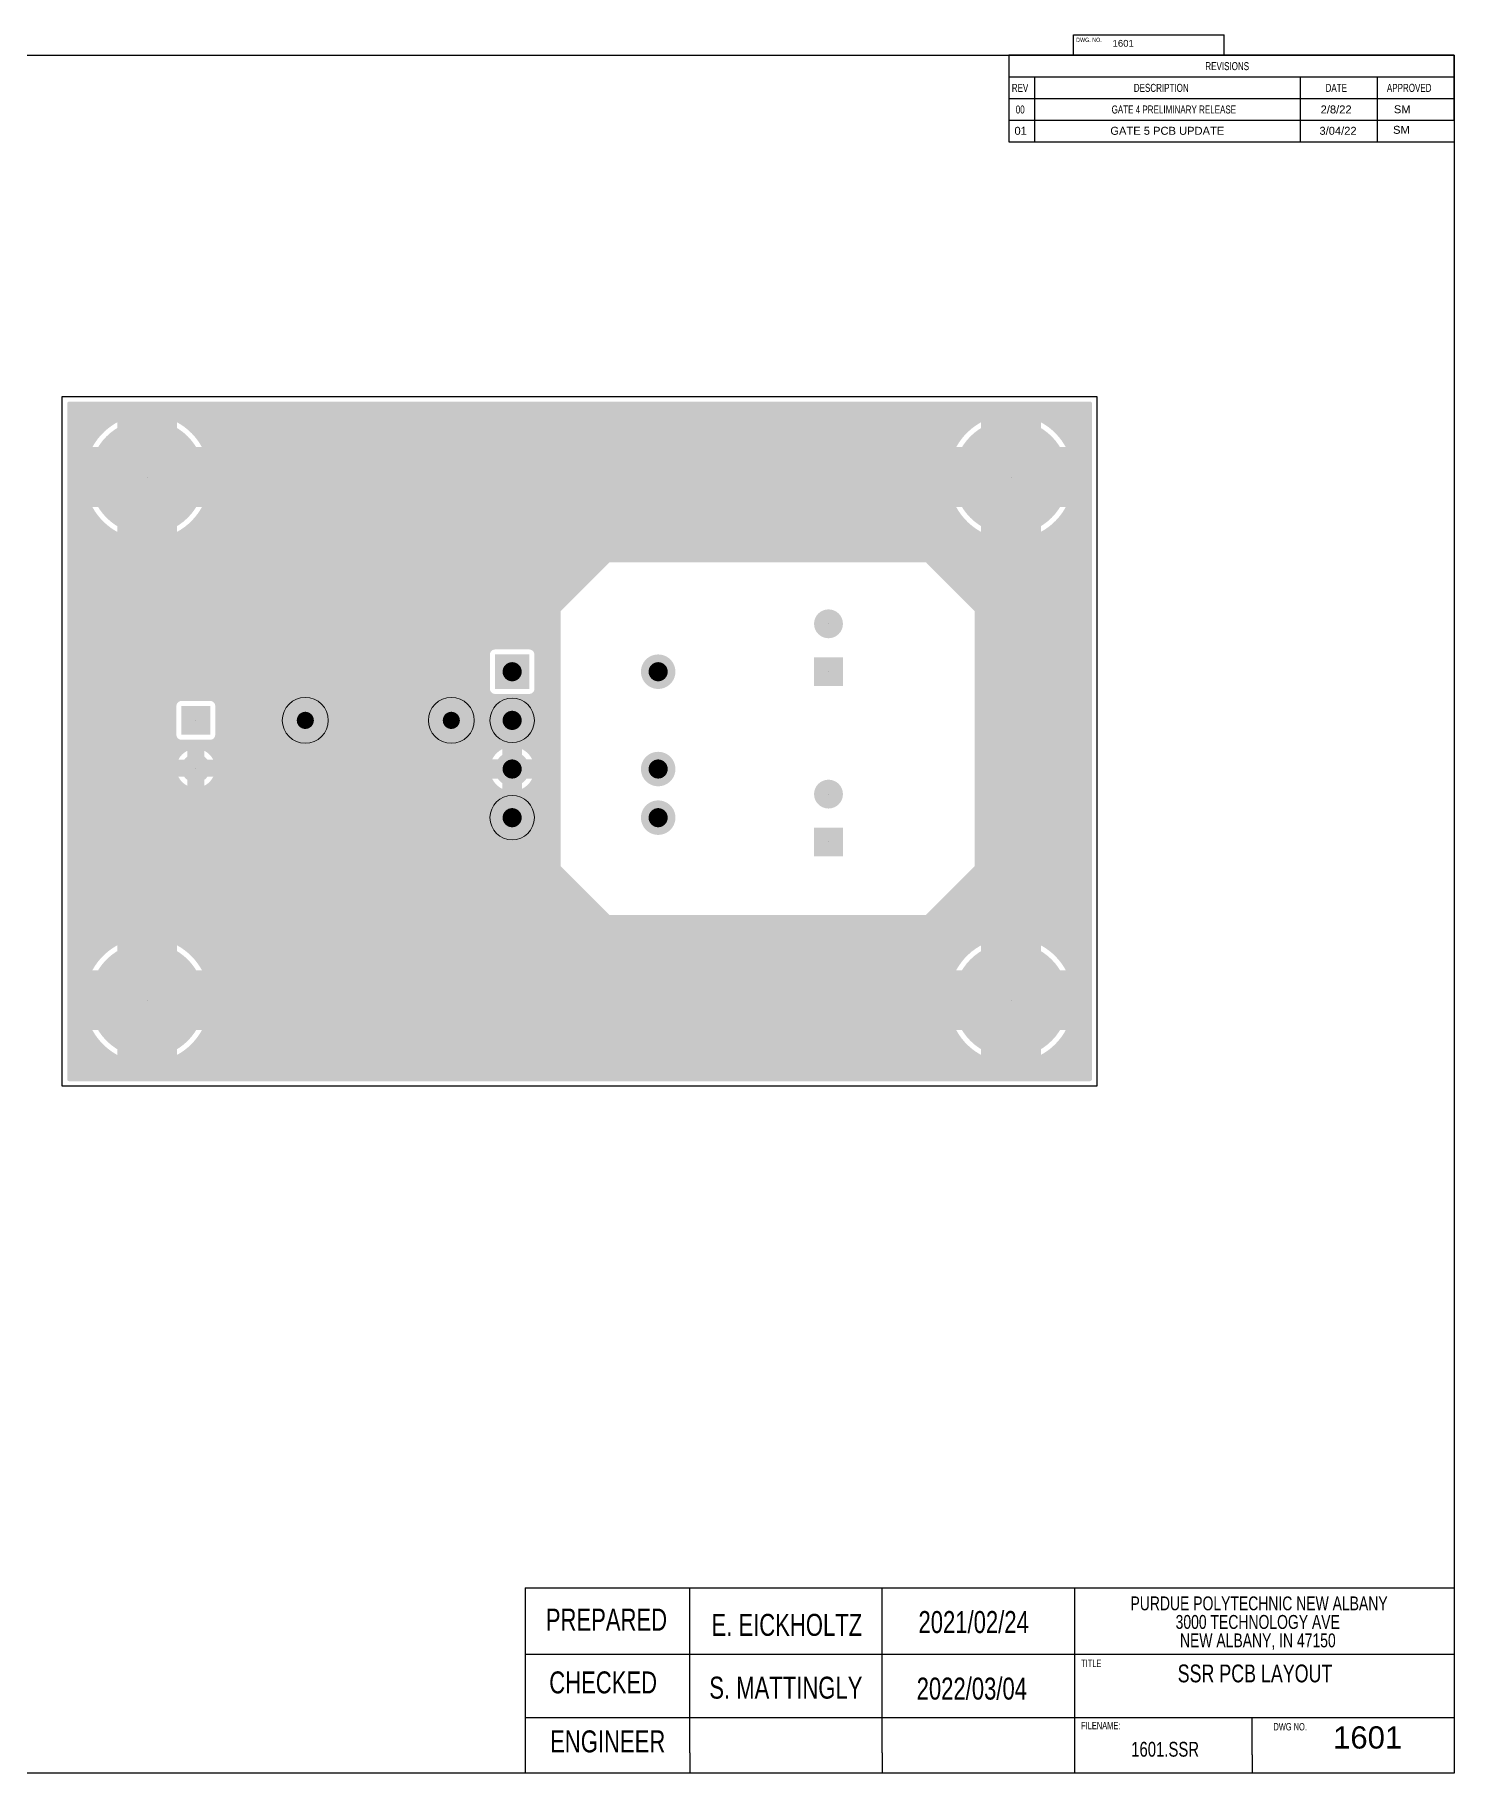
# Model space of a CAD drawing. Header units: inches. Extents: x 2.5 to 50.5, y 2.5 to 32.9.
# Drawn here: x 25.72 to 50.5, y 2.5 to 32.86 of the extents above; entities that cross this region are included whole.
import ezdxf

# ---------------------------------------------------------------- set-up
doc = ezdxf.new("R2010")
doc.units = ezdxf.units.IN
doc.header["$MEASUREMENT"] = 0
doc.layers.add('PDF5_Geometry', color=7, linetype='Continuous', true_color=0x212121)
doc.layers.add('PDF5_Solid Fills', color=7, linetype='Continuous', true_color=0xbfbfbf)
doc.layers.add('SLD-0', color=7, linetype='Continuous')
doc.styles.add('SLDTEXTSTYLE0', font='TXT', dxfattribs={"width": 0.75})
doc.styles.get("Standard").update_dxf_attribs({"font": 'arial.ttf'})

# ---------------------------------------------------------------- blocks, each defined once
blk = doc.blocks.new('SW_NOTE_0_8')
at = {"layer": 'SLD-0', "color": 0, "char_height": 0.125, "attachment_point": 2, "style": 'SLDTEXTSTYLE0'}
for s, insert in [('PURDUE POLYTECHNIC NEW ALBANY', (1.434, 0.161)), ('3000 TECHNOLOGY AVE', (1.422, -0.006)), ('NEW ALBANY, IN 47150', (1.423, -0.172))]:
    blk.add_mtext(s, dxfattribs=dict(at, insert=insert))
blk = doc.blocks.new('SW_TABLEANNOTATION_0')
at = {"color": 0, "linetype": 'Continuous', "lineweight": 25}
for p, q in [((0, 0), (0, -0.338)), ((0, 0), (0.4, 0)), ((0, 0), (0, -1.015)), ((6.955, 0), (0, 0)), ((0.4, 0), (4.55, 0)), ((4.55, 0), (5.75, 0)), ((5.75, 0), (6.955, 0)), ((6.955, 0), (6.955, -0.338)), ((6.955, -1.015), (6.955, 0)), ((0, -0.338), (0, -0.677)), ((0, -0.338), (0.4, -0.338)), ((0.4, -0.338), (0.4, -0.677)), ((0.4, -0.338), (4.55, -0.338)), ((4.55, -0.338), (4.55, -0.677)), ((4.55, -0.338), (5.75, -0.338)), ((5.75, -0.338), (5.75, -0.677)), ((5.75, -0.338), (6.955, -0.338)), ((6.955, -0.338), (6.955, -0.677)), ((0, -0.677), (0.4, -0.677)), ((0, -0.677), (0, -1.015)), ((0, -0.677), (6.955, -0.677)), ((0.4, -0.677), (4.55, -0.677)), ((0.4, -0.677), (0.4, -1.015)), ((4.55, -0.677), (5.75, -0.677)), ((4.55, -0.677), (4.55, -1.015)), ((5.75, -0.677), (6.955, -0.677)), ((5.75, -0.677), (5.75, -1.015)), ((6.955, -0.677), (6.955, -1.015)), ((0, -1.015), (0.4, -1.015)), ((0, -1.015), (6.955, -1.015)), ((0.4, -1.015), (4.55, -1.015)), ((4.55, -1.015), (5.75, -1.015)), ((5.75, -1.015), (6.955, -1.015))]:
    blk.add_line(p, q, dxfattribs=at)
at = {"color": 0, "linetype": 'Continuous', "lineweight": 18, "char_height": 0.125, "attachment_point": 1, "style": 'SLDTEXTSTYLE0'}
for s, insert in [('REVISIONS', (3.069, -0.107)), ('REV', (0.046, -0.446)), ('DESCRIPTION', (1.952, -0.446)), ('DATE', (4.946, -0.446)), ('APPROVED', (5.904, -0.446)), ('00', (0.108, -0.784)), ('GATE 4 PRELIMINARY RELEASE', (1.605, -0.784))]:
    blk.add_mtext(s, dxfattribs=dict(at, insert=insert))

msp = doc.modelspace()

# ---------------------------------------------------------------- hatches: boundary and pattern name
at = {"layer": 'PDF5_Solid Fills', "transparency": 33554559}
h = msp.add_hatch(color=5, dxfattribs=at)
h.paths.add_polyline_path([(26.319, 14.585), (26.306, 14.588), (26.295, 14.595), (26.287, 14.606), (26.285, 14.619), (26.285, 26.42), (26.287, 26.433), (26.295, 26.444), (26.306, 26.452), (26.319, 26.454), (44.141, 26.454), (44.154, 26.452), (44.166, 26.444), (44.173, 26.433), (44.175, 26.42), (44.175, 23.681), (44.173, 23.669), (44.166, 23.657), (44.154, 23.65), (44.141, 23.648), (35.755, 23.648), (35.75, 23.645), (34.905, 22.8), (34.902, 22.795), (34.902, 18.34), (34.905, 18.335), (35.75, 17.49), (35.755, 17.487), (44.141, 17.487), (44.154, 17.485), (44.166, 17.477), (44.173, 17.466), (44.175, 17.453), (44.175, 14.619), (44.173, 14.606), (44.166, 14.595), (44.154, 14.588), (44.141, 14.585)], flags=0)
h.paths.add_polyline_path([(34.352, 21.348), (34.373, 21.35), (34.391, 21.357), (34.408, 21.367), (34.421, 21.381), (34.432, 21.397), (34.438, 21.415), (34.44, 21.437), (34.44, 22.035), (34.438, 22.056), (34.432, 22.074), (34.421, 22.091), (34.408, 22.104), (34.391, 22.115), (34.373, 22.121), (34.352, 22.124), (33.753, 22.124), (33.732, 22.121), (33.714, 22.115), (33.698, 22.104), (33.684, 22.091), (33.674, 22.074), (33.667, 22.056), (33.665, 22.035), (33.665, 21.437), (33.667, 21.415), (33.674, 21.397), (33.684, 21.381), (33.698, 21.367), (33.714, 21.357), (33.732, 21.35), (33.753, 21.348)], flags=0)
h.paths.add_polyline_path([(28.258, 20.549), (28.279, 20.547), (28.78, 20.547), (28.801, 20.549), (28.819, 20.556), (28.836, 20.566), (28.849, 20.58), (28.86, 20.596), (28.866, 20.615), (28.869, 20.636), (28.869, 21.136), (28.866, 21.157), (28.86, 21.176), (28.849, 21.192), (28.836, 21.206), (28.819, 21.216), (28.801, 21.223), (28.78, 21.225), (28.279, 21.225), (28.258, 21.223), (28.24, 21.216), (28.224, 21.206), (28.21, 21.192), (28.2, 21.176), (28.193, 21.157), (28.191, 21.136), (28.191, 20.636), (28.193, 20.615), (28.2, 20.596), (28.21, 20.58), (28.224, 20.566), (28.24, 20.556)], flags=0)
h.paths.add_polyline_path([(42.239, 24.179), (42.239, 24.611), (41.805, 24.611), (41.807, 24.608), (41.851, 24.535), (41.9, 24.467), (41.954, 24.402), (42.014, 24.341), (42.077, 24.286), (42.145, 24.235), (42.217, 24.19)], flags=0)
h.paths.add_polyline_path([(41.807, 16.527), (41.805, 16.523), (42.239, 16.523), (42.239, 16.956), (42.217, 16.944), (42.145, 16.899), (42.077, 16.849), (42.014, 16.793), (41.954, 16.733), (41.9, 16.668), (41.851, 16.599)], flags=0)
h.paths.add_polyline_path([(42.217, 15.056), (42.239, 15.045), (42.239, 15.477), (41.805, 15.477), (41.807, 15.474), (41.851, 15.401), (41.9, 15.333), (41.954, 15.268), (42.014, 15.207), (42.077, 15.152), (42.145, 15.101)], flags=0)
h.paths.add_polyline_path([(41.807, 25.661), (41.805, 25.657), (42.239, 25.657), (42.239, 26.09), (42.217, 26.079), (42.145, 26.033), (42.077, 25.983), (42.014, 25.927), (41.954, 25.867), (41.9, 25.802), (41.851, 25.733)], flags=0)
h.paths.add_polyline_path([(27.157, 15.045), (27.157, 15.477), (26.724, 15.477), (26.726, 15.474), (26.769, 15.401), (26.818, 15.333), (26.873, 15.268), (26.932, 15.207), (26.996, 15.152), (27.063, 15.101), (27.135, 15.056)], flags=0)
h.paths.add_polyline_path([(27.135, 24.19), (27.157, 24.179), (27.157, 24.611), (26.724, 24.611), (26.726, 24.608), (26.769, 24.535), (26.818, 24.467), (26.873, 24.402), (26.932, 24.341), (26.996, 24.286), (27.063, 24.235)], flags=0)
h.paths.add_polyline_path([(26.726, 25.661), (26.724, 25.657), (27.157, 25.657), (27.157, 26.09), (27.135, 26.079), (27.063, 26.033), (26.996, 25.983), (26.932, 25.927), (26.873, 25.867), (26.818, 25.802), (26.769, 25.733)], flags=0)
h.paths.add_polyline_path([(27.157, 16.523), (27.157, 16.956), (27.135, 16.944), (27.063, 16.899), (26.996, 16.849), (26.932, 16.793), (26.873, 16.733), (26.818, 16.668), (26.769, 16.599), (26.726, 16.527), (26.724, 16.523)], flags=0)
h.paths.add_polyline_path([(43.285, 16.956), (43.285, 16.523), (43.717, 16.523), (43.695, 16.564), (43.649, 16.634), (43.597, 16.701), (43.54, 16.764), (43.479, 16.822), (43.413, 16.875), (43.343, 16.923)], flags=0)
h.paths.add_polyline_path([(43.717, 25.657), (43.695, 25.698), (43.649, 25.768), (43.597, 25.835), (43.54, 25.898), (43.479, 25.956), (43.413, 26.009), (43.343, 26.057), (43.285, 26.09), (43.285, 25.657)], flags=0)
h.paths.add_polyline_path([(43.285, 15.045), (43.343, 15.078), (43.413, 15.126), (43.479, 15.179), (43.54, 15.237), (43.597, 15.3), (43.649, 15.366), (43.695, 15.437), (43.717, 15.477), (43.285, 15.477)], flags=0)
h.paths.add_polyline_path([(28.203, 15.045), (28.261, 15.078), (28.331, 15.126), (28.397, 15.179), (28.458, 15.237), (28.515, 15.3), (28.567, 15.366), (28.613, 15.437), (28.636, 15.477), (28.203, 15.477)], flags=0)
h.paths.add_polyline_path([(28.636, 25.657), (28.613, 25.698), (28.567, 25.768), (28.515, 25.835), (28.458, 25.898), (28.397, 25.956), (28.331, 26.009), (28.261, 26.057), (28.203, 26.09), (28.203, 25.657)], flags=0)
h.paths.add_polyline_path([(28.203, 24.179), (28.261, 24.212), (28.331, 24.26), (28.397, 24.313), (28.458, 24.371), (28.515, 24.434), (28.567, 24.5), (28.613, 24.571), (28.636, 24.611), (28.203, 24.611)], flags=0)
h.paths.add_polyline_path([(43.285, 24.179), (43.343, 24.212), (43.413, 24.26), (43.479, 24.313), (43.54, 24.371), (43.597, 24.434), (43.649, 24.5), (43.695, 24.571), (43.717, 24.611), (43.285, 24.611)], flags=0)
h.paths.add_polyline_path([(28.203, 16.956), (28.203, 16.523), (28.636, 16.523), (28.613, 16.564), (28.567, 16.634), (28.515, 16.701), (28.458, 16.764), (28.397, 16.822), (28.331, 16.875), (28.261, 16.923)], flags=0)
h.paths.add_polyline_path([(33.881, 20.208), (33.881, 20.383), (33.866, 20.376), (33.825, 20.35), (33.787, 20.319), (33.754, 20.283), (33.725, 20.244), (33.706, 20.208)], flags=0)
h.paths.add_polyline_path([(34.4, 20.208), (34.38, 20.244), (34.351, 20.283), (34.318, 20.319), (34.28, 20.35), (34.239, 20.376), (34.224, 20.383), (34.224, 20.208)], flags=0)
h.paths.add_polyline_path([(34.224, 19.69), (34.239, 19.697), (34.28, 19.723), (34.318, 19.754), (34.351, 19.789), (34.38, 19.829), (34.4, 19.865), (34.224, 19.865)], flags=0)
h.paths.add_polyline_path([(33.866, 19.697), (33.881, 19.69), (33.881, 19.865), (33.706, 19.865), (33.725, 19.829), (33.754, 19.789), (33.787, 19.754), (33.825, 19.723)], flags=0)
h.paths.add_polyline_path([(28.677, 19.902), (28.677, 19.745), (28.683, 19.747), (28.721, 19.77), (28.757, 19.798), (28.788, 19.831), (28.815, 19.868), (28.834, 19.902)], flags=0)
h.paths.add_polyline_path([(28.377, 19.747), (28.382, 19.745), (28.382, 19.902), (28.225, 19.902), (28.244, 19.868), (28.271, 19.831), (28.302, 19.798), (28.338, 19.77)], flags=0)
h.paths.add_polyline_path([(28.677, 20.354), (28.677, 20.197), (28.834, 20.197), (28.827, 20.213), (28.802, 20.251), (28.773, 20.285), (28.74, 20.316), (28.702, 20.341)], flags=0)
h.paths.add_polyline_path([(28.382, 20.197), (28.382, 20.354), (28.357, 20.341), (28.32, 20.316), (28.286, 20.285), (28.257, 20.251), (28.233, 20.213), (28.225, 20.197)], flags=0)
h = msp.add_hatch(color=5, dxfattribs=at)
h.paths.add_polyline_path([(44.154, 14.588), (44.141, 14.585), (41.309, 14.585), (41.296, 14.588), (41.285, 14.595), (41.277, 14.606), (41.275, 14.619), (41.275, 17.473), (41.277, 17.486), (41.285, 17.497), (42.122, 18.335), (42.125, 18.34), (42.125, 22.795), (42.122, 22.8), (41.285, 23.638), (41.277, 23.649), (41.275, 23.662), (41.275, 26.42), (41.277, 26.433), (41.285, 26.444), (41.296, 26.452), (41.309, 26.454), (44.141, 26.454), (44.154, 26.452), (44.166, 26.444), (44.173, 26.433), (44.175, 26.42), (44.175, 14.619), (44.173, 14.606), (44.166, 14.595)], flags=0)
h.paths.add_polyline_path([(42.239, 25.657), (42.239, 26.09), (42.217, 26.079), (42.145, 26.033), (42.077, 25.983), (42.014, 25.927), (41.954, 25.867), (41.9, 25.802), (41.851, 25.733), (41.807, 25.661), (41.805, 25.657)], flags=0)
h.paths.add_polyline_path([(42.217, 15.056), (42.239, 15.045), (42.239, 15.477), (41.805, 15.477), (41.807, 15.474), (41.851, 15.401), (41.9, 15.333), (41.954, 15.268), (42.014, 15.207), (42.077, 15.152), (42.145, 15.101)], flags=0)
h.paths.add_polyline_path([(41.807, 16.527), (41.805, 16.523), (42.239, 16.523), (42.239, 16.956), (42.217, 16.944), (42.145, 16.899), (42.077, 16.849), (42.014, 16.793), (41.954, 16.733), (41.9, 16.668), (41.851, 16.599)], flags=0)
h.paths.add_polyline_path([(42.239, 24.179), (42.239, 24.611), (41.805, 24.611), (41.807, 24.608), (41.851, 24.535), (41.9, 24.467), (41.954, 24.402), (42.014, 24.341), (42.077, 24.286), (42.145, 24.235), (42.217, 24.19)], flags=0)
h.paths.add_polyline_path([(43.717, 16.523), (43.695, 16.564), (43.649, 16.634), (43.597, 16.701), (43.54, 16.764), (43.479, 16.822), (43.413, 16.875), (43.343, 16.923), (43.285, 16.956), (43.285, 16.523)], flags=0)
h.paths.add_polyline_path([(43.285, 26.09), (43.285, 25.657), (43.717, 25.657), (43.695, 25.698), (43.649, 25.768), (43.597, 25.835), (43.54, 25.898), (43.479, 25.956), (43.413, 26.009), (43.343, 26.057)], flags=0)
h.paths.add_polyline_path([(43.285, 24.611), (43.285, 24.179), (43.343, 24.212), (43.413, 24.26), (43.479, 24.313), (43.54, 24.371), (43.597, 24.434), (43.649, 24.5), (43.695, 24.571), (43.717, 24.611)], flags=0)
h.paths.add_polyline_path([(43.285, 15.045), (43.343, 15.078), (43.413, 15.126), (43.479, 15.179), (43.54, 15.237), (43.597, 15.3), (43.649, 15.366), (43.695, 15.437), (43.717, 15.477), (43.285, 15.477)], flags=0)
for points in [[(28.683, 25.134, 0.414706), (27.68, 26.138), (27.68, 26.138, 0.414706), (26.677, 25.134), (26.677, 25.134, 0.414706), (27.68, 24.131), (27.68, 24.131, 0.414706)], [(43.765, 25.134, 0.414706), (42.762, 26.138), (42.762, 26.138, 0.414706), (41.759, 25.134), (41.759, 25.134, 0.414706), (42.762, 24.131), (42.762, 24.131, 0.414706)], [(39.828, 22.572, 0.414518), (39.576, 22.824), (39.576, 22.824, 0.414518), (39.323, 22.572), (39.323, 22.572, 0.413551), (39.576, 22.32), (39.576, 22.32, 0.413551)], [(36.903, 21.736, 0.414706), (36.602, 22.037), (36.602, 22.037, 0.414706), (36.301, 21.736), (36.301, 21.736, 0.414706), (36.602, 21.435), (36.602, 21.435, 0.414706)], [(30.755, 20.886, 0.414474), (30.441, 21.2), (30.441, 21.2, 0.414474), (30.128, 20.886), (30.128, 20.886, 0.414474), (30.441, 20.572), (30.441, 20.572, 0.414474)], [(33.304, 20.886, 0.414474), (32.99, 21.2), (32.99, 21.2, 0.414474), (32.677, 20.886), (32.677, 20.886, 0.414474), (32.99, 20.572), (32.99, 20.572, 0.414474)], [(34.354, 20.886, 0.414706), (34.053, 21.187), (34.053, 21.187, 0.414706), (33.752, 20.886), (33.752, 20.886, 0.414706), (34.053, 20.585), (34.053, 20.585, 0.414706)], [(28.782, 20.049, 0.413551), (28.53, 20.302), (28.53, 20.302, 0.413551), (28.277, 20.049), (28.277, 20.049, 0.414518), (28.53, 19.798), (28.53, 19.798, 0.414518)], [(34.354, 20.036, 0.414706), (34.053, 20.337), (34.053, 20.337, 0.414706), (33.752, 20.036), (33.752, 20.036, 0.414706), (34.053, 19.735), (34.053, 19.735, 0.414706)], [(36.903, 20.036, 0.414706), (36.602, 20.337), (36.602, 20.337, 0.414706), (36.301, 20.036), (36.301, 20.036, 0.414706), (36.602, 19.735), (36.602, 19.735, 0.414706)], [(39.828, 19.599, 0.414518), (39.576, 19.85), (39.576, 19.85, 0.414518), (39.323, 19.599), (39.323, 19.599, 0.413551), (39.576, 19.346), (39.576, 19.346, 0.413551)], [(34.354, 19.187, 0.414706), (34.053, 19.488), (34.053, 19.488, 0.414706), (33.752, 19.187), (33.752, 19.187, 0.414706), (34.053, 18.886), (34.053, 18.886, 0.414706)], [(36.903, 19.187, 0.414706), (36.602, 19.488), (36.602, 19.488, 0.414706), (36.301, 19.187), (36.301, 19.187, 0.414706), (36.602, 18.886), (36.602, 18.886, 0.414706)], [(28.683, 16, 0.414706), (27.68, 17.003), (27.68, 17.003, 0.414706), (26.677, 16), (26.677, 16, 0.414706), (27.68, 14.997), (27.68, 14.997, 0.414706)], [(43.765, 16, 0.414706), (42.762, 17.003), (42.762, 17.003, 0.414706), (41.759, 16), (41.759, 16, 0.414706), (42.762, 14.997), (42.762, 14.997, 0.414706)]]:
    msp.add_hatch(color=256, dxfattribs=at).paths.add_polyline_path(points)
at = {"layer": 'PDF5_Solid Fills', "true_color": 0x212121, "transparency": 33554559}
for points in [[(34.22, 21.736, 0.411972), (34.053, 21.903), (34.053, 21.903, 0.411972), (33.885, 21.736), (33.885, 21.736, 0.411972), (34.053, 21.568), (34.053, 21.568, 0.411972)], [(36.769, 21.736, 0.411972), (36.602, 21.903), (36.602, 21.903, 0.411972), (36.434, 21.736), (36.434, 21.736, 0.411972), (36.602, 21.568), (36.602, 21.568, 0.411972)], [(30.591, 20.886, 0.413386), (30.441, 21.036), (30.441, 21.036, 0.413386), (30.292, 20.886), (30.292, 20.886, 0.413386), (30.441, 20.736), (30.441, 20.736, 0.413386)], [(33.14, 20.886, 0.413386), (32.99, 21.036), (32.99, 21.036, 0.413386), (32.841, 20.886), (32.841, 20.886, 0.413386), (32.99, 20.736), (32.99, 20.736, 0.413386)], [(34.22, 20.886, 0.411972), (34.053, 21.054), (34.053, 21.054, 0.411972), (33.885, 20.886), (33.885, 20.886, 0.411972), (34.053, 20.718), (34.053, 20.718, 0.411972)], [(34.22, 20.036, 0.411972), (34.053, 20.204), (34.053, 20.204, 0.411972), (33.885, 20.036), (33.885, 20.036, 0.411972), (34.053, 19.869), (34.053, 19.869, 0.411972)], [(36.769, 20.036, 0.411972), (36.602, 20.204), (36.602, 20.204, 0.411972), (36.434, 20.036), (36.434, 20.036, 0.411972), (36.602, 19.869), (36.602, 19.869, 0.411972)], [(34.22, 19.187, 0.411972), (34.053, 19.354), (34.053, 19.354, 0.411972), (33.885, 19.187), (33.885, 19.187, 0.411972), (34.053, 19.019), (34.053, 19.019, 0.411972)], [(36.769, 19.187, 0.411972), (36.602, 19.354), (36.602, 19.354, 0.411972), (36.434, 19.187), (36.434, 19.187, 0.411972), (36.602, 19.019), (36.602, 19.019, 0.411972)]]:
    msp.add_hatch(color=250, dxfattribs=at).paths.add_polyline_path(points)

# ---------------------------------------------------------------- linework, layer by layer
for p, q in [((2.5, 32.5), (50.5, 32.5)), ((50.5, 32.5), (50.5, 2.5)), ((42.724, 31.365), (42.724, 30.986)), ((43.172, 31.365), (43.172, 30.986)), ((47.811, 31.365), (47.811, 30.986)), ((49.153, 31.365), (49.153, 30.986)), ((42.724, 30.986), (50.5, 30.986)), ((34.278, 5.735), (34.278, 2.5)), ((40.638, 5.735), (50.5, 5.735)), ((37.156, 2.857), (37.156, 2.5)), ((40.515, 2.857), (40.515, 2.5)), ((46.972, 2.824), (46.972, 2.5)), ((36.5, 2.5), (2.5, 2.5)), ((50.5, 2.5), (36.5, 2.5)), ((50.5, 2.5), (50.5, 2.5))]:
    msp.add_line(p, q)
at = {"color": 0, "linetype": 'Continuous', "lineweight": 25}
for p, q in [((42.724, 32.5), (43.172, 32.5)), ((50.5, 32.5), (42.724, 32.5)), ((43.172, 32.5), (47.811, 32.5)), ((47.811, 32.5), (49.153, 32.5)), ((49.153, 32.5), (50.5, 32.5)), ((50.5, 32.5), (50.5, 32.122)), ((50.5, 31.365), (50.5, 32.5)), ((50.5, 32.122), (50.5, 31.743)), ((50.5, 31.743), (50.5, 31.365))]:
    msp.add_line(p, q, dxfattribs=at)
at = {"layer": 'PDF5_Geometry', "color": 6, "lineweight": 25}
msp.add_lwpolyline([(26.198, 26.541), (44.262, 26.541), (44.262, 14.498), (26.198, 14.498)], close=True, dxfattribs=at)
at = {"layer": 'PDF5_Geometry', "lineweight": 211}
for points in [[(27.68, 25.134), (27.68, 25.134)], [(42.762, 25.134), (42.762, 25.134)], [(27.68, 16), (27.68, 16)], [(42.762, 16), (42.762, 16)]]:
    msp.add_lwpolyline(points, dxfattribs=at)
at = {"layer": 'PDF5_Geometry', "lineweight": 100}
for points in [[(39.576, 22.572), (39.576, 22.572)], [(39.576, 21.736), (39.576, 21.736)], [(28.53, 20.886), (28.53, 20.886)], [(28.53, 20.05), (28.53, 20.05)], [(39.576, 19.598), (39.576, 19.598)], [(39.576, 18.762), (39.576, 18.762)]]:
    msp.add_lwpolyline(points, dxfattribs=at)
at = {"layer": 'PDF5_Geometry', "color": 7, "lineweight": 5}
for centre, radius in [((30.441, 20.886), 0.401), ((32.991, 20.886), 0.401), ((34.053, 20.886), 0.388), ((34.053, 19.187), 0.388)]:
    msp.add_circle(centre, radius, dxfattribs=at)
at = {"layer": 'PDF5_Solid Fills', "lineweight": 100, "transparency": 33554559}
for points in [[(34.354, 22.037), (34.354, 21.435), (33.752, 22.037), (33.752, 21.435)], [(39.828, 21.988), (39.828, 21.484), (39.323, 21.988), (39.323, 21.484)], [(39.828, 19.014), (39.828, 18.51), (39.323, 19.014), (39.323, 18.51)]]:
    msp.add_solid(points, dxfattribs=at)
at = {"layer": 'PDF5_Solid Fills', "lineweight": 211, "transparency": 33554559}
msp.add_solid([(28.277, 20.634), (28.277, 21.138), (28.782, 20.634), (28.782, 21.138)], dxfattribs=at)
at = {"layer": 'SLD-0', "color": 7, "linetype": 'Continuous', "lineweight": 25}
for p, q in [((43.853, 32.5), (43.853, 32.858)), ((43.853, 32.858), (46.481, 32.858)), ((46.481, 32.5), (46.481, 32.858)), ((34.278, 5.735), (43.874, 5.735)), ((34.278, 5.735), (43.874, 5.735)), ((37.156, 2.857), (37.156, 5.735)), ((40.515, 2.857), (40.515, 5.735)), ((43.874, 2.5), (43.874, 5.735)), ((34.278, 4.581), (43.874, 4.581)), ((43.874, 4.581), (50.5, 4.581)), ((34.278, 3.471), (43.874, 3.471)), ((43.874, 3.471), (50.5, 3.471)), ((46.972, 2.824), (46.972, 3.471))]:
    msp.add_line(p, q, dxfattribs=at)

# ---------------------------------------------------------------- block references
at = {"color": 7, "linetype": 'Continuous', "lineweight": 18, "xscale": 1.118033988749895, "yscale": 1.118033988749895, "zscale": 1.118033988749895}
msp.add_blockref('SW_TABLEANNOTATION_0', (42.724, 32.5), dxfattribs=at)
at = {"layer": 'SLD-0', "xscale": 1.941207928188159, "yscale": 1.941207928188159, "zscale": 1.552966342550527}
msp.add_blockref('SW_NOTE_0_8', (44.309, 5.275), dxfattribs=at)

# ---------------------------------------------------------------- texts
at = {"attachment_point": 1}
for s, width, gutter_width, insert, char_height in [('1601', 1.61993, 0.534, (44.535, 32.769), 0.1195), ('2/8/22', 0.791, 3.481, (48.168, 31.624), 0.1392), ('SM', 0.791, 3.481, (49.447, 31.627), 0.1392), ('SM', 0.791, 3.481, (49.432, 31.268), 0.1392), ('01', 0.791, 3.481, (42.822, 31.251), 0.1392), ('GATE 5 PCB UPDATE', 2.36064, 3.481, (44.496, 31.251), 0.13925), ('3/04/22', 0.791, 3.481, (48.147, 31.251), 0.1392), ('1601', 1.89499, 0.625, (48.385, 3.319), 0.3882)]:
    msp.add_mtext_dynamic_manual_height_columns(s, width=width, gutter_width=gutter_width, heights=[0], dxfattribs=dict(at, insert=insert, char_height=char_height))
at = {"layer": 'SLD-0', "style": 'SLDTEXTSTYLE0'}
for s, insert, char_height, attachment_point in [('DWG. NO.', (44.123, 32.807), 0.0746, 2), ('PREPARED', (35.699, 5.374), 0.3838, 2), ('CHECKED', (35.641, 4.278), 0.3838, 2), ('TITLE', (44.164, 4.483), 0.1294, 2), ('SSR PCB LAYOUT', (47.022, 4.398), 0.31059, 2), ('S. MATTINGLY', (38.831, 4.186), 0.38384, 2), ('2022/03/04', (42.078, 4.17), 0.3838, 2), ('FILENAME:', (44.329, 3.397), 0.1294, 2), ('DWG NO.', (47.344, 3.377), 0.1294, 1), ('ENGINEER', (35.721, 3.248), 0.3838, 2)]:
    msp.add_mtext(s, dxfattribs=dict(at, insert=insert, char_height=char_height, attachment_point=attachment_point))
at = {"layer": 'SLD-0', "attachment_point": 2, "style": 'SLDTEXTSTYLE0'}
for s, insert, char_height, width in [('E. EICKHOLTZ', (38.848, 5.283), 0.38384, 3.43191), ('2021/02/24', (42.11, 5.332), 0.3838, 2.44698), ('1601.SSR', (45.453, 3.048), 0.2588, 1.8765)]:
    msp.add_mtext(s, dxfattribs=dict(at, insert=insert, char_height=char_height, width=width))

doc.saveas('drawing.dxf')
